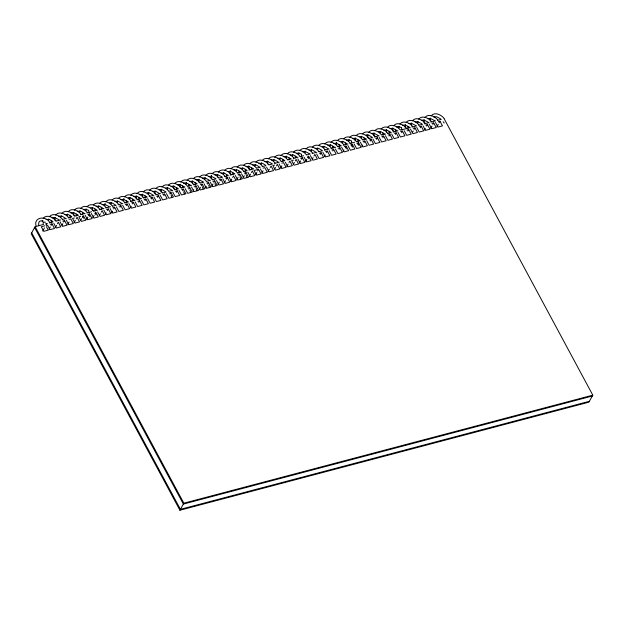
<?xml version="1.0" encoding="UTF-8"?>
<svg xmlns="http://www.w3.org/2000/svg" width="624" height="624" viewBox="0 0 624 624"><rect width="100%" height="100%" fill="white"/><g stroke="black" fill="none" stroke-linecap="round" stroke-linejoin="round"><path stroke-width="0.94" d="M48.485 220.451L48.695 218.969M51.199 220.724L51.254 222.331M61.004 217.144L61.214 215.662M67.259 215.491L67.47 214.009M69.974 215.764L70.028 217.37M76.237 214.11L76.292 215.717M79.778 212.183L79.981 210.701M82.493 212.456L82.547 214.063M86.034 210.53L86.245 209.048M88.748 210.803L88.803 212.41M95.012 209.149L95.066 210.756M98.553 207.223L98.756 205.741M101.267 207.496L101.322 209.102M104.809 205.569L105.113 203.44M111.064 203.915L111.275 202.441M117.328 202.262L117.53 200.788M123.583 200.608L123.887 198.479M126.298 200.881L126.352 202.496M129.839 198.955L130.049 197.48M132.553 199.228L132.616 200.842M138.817 197.574L138.871 199.189M145.072 195.92L145.127 197.535M148.613 193.994L148.824 192.52M167.388 189.033L167.599 187.559M176.366 187.652L176.42 189.267M182.621 185.999L182.676 187.613M186.163 184.072L186.373 182.598M188.877 184.345L188.939 185.96M195.14 182.692L195.195 184.306M204.937 179.111L205.148 177.637M223.712 174.151L223.922 172.676M226.426 174.424L226.489 176.038M232.69 172.778L232.744 174.385M236.231 170.843L236.441 169.369M238.945 171.124L239 172.731M242.486 169.19L242.697 167.716M245.201 169.471L245.263 171.077M251.464 167.817L251.519 169.424M255.005 165.883L255.216 164.408M261.261 164.229L261.472 162.755M273.78 160.922L273.991 159.448M280.036 159.276L280.246 157.794M282.75 159.549L282.812 161.156M286.299 157.622L286.502 156.14M289.013 157.895L289.068 159.502M292.555 155.969L292.765 154.487M295.269 156.242L295.324 157.849M298.81 154.315L299.021 152.833M301.525 154.588L301.587 156.195M305.074 152.662L305.276 151.18M311.329 151.008L311.54 149.526M317.585 149.354L317.795 147.872M323.848 147.701L324.051 146.219M330.104 146.047L330.314 144.565M332.818 146.32L332.873 147.927M336.359 144.394L336.664 142.264M339.074 144.667L339.128 146.273M342.623 142.74L342.826 141.258M345.337 143.013L345.392 144.62M348.878 141.086L349.089 139.604M351.593 141.359L351.647 142.966M357.848 139.706L357.903 141.313M361.397 137.779L361.6 136.305M364.112 138.052L364.166 139.667M380.172 132.818L380.375 131.344M382.886 133.091L382.941 134.706M395.398 129.784L395.452 131.399M398.947 127.858L399.149 126.383M401.661 128.131L401.716 129.745M407.917 126.477L407.971 128.092M417.721 122.897L417.924 121.423M42.245 221.926L42.44 220.623M54.951 217.316L54.772 220.225M73.726 212.355L73.546 215.264M92.5 207.394L92.321 210.304M136.305 195.827L136.126 198.728M142.568 194.173L142.389 197.075M155.08 190.866L154.9 193.768M161.343 189.212L161.164 192.114M173.854 185.905L173.675 188.807M180.118 184.252L179.938 187.153M192.629 180.944L192.449 183.846M198.892 179.291L198.713 182.192M211.505 175.336L211.224 178.885M217.667 174.33L217.487 177.232M230.279 170.375L229.999 173.924M248.953 166.062L248.773 168.964M267.727 161.101L267.548 164.003M355.345 137.959L355.165 140.86M367.864 134.651L367.684 137.553M374.119 132.998L373.94 135.899M386.638 129.691L386.459 132.592M392.894 128.037L392.714 130.939M405.413 124.73L405.233 127.631M411.668 123.076L411.489 125.978M424.187 119.769L424.008 122.671M430.443 118.115L430.264 121.017M43.15 218.353C46.683 214.001 53.157 217.23 56.027 220.826M49.405 216.7C52.939 212.347 59.413 215.576 62.283 219.172M55.669 215.046C59.202 210.694 65.668 213.923 68.539 217.519M61.924 213.392C65.458 209.04 71.924 212.269 74.802 215.865M68.18 211.739C71.713 207.386 78.187 210.616 81.058 214.211M74.443 210.085C77.977 205.733 84.443 208.962 87.313 212.558M80.699 208.432C84.232 204.079 90.698 207.308 93.577 210.904M86.954 206.778C90.488 202.426 96.962 205.655 99.832 209.251M99.473 203.471C103.007 199.118 109.473 202.348 112.351 205.943M105.729 201.825C109.262 197.465 115.736 200.694 118.607 204.29M118.248 198.518C121.781 194.158 128.248 197.387 131.126 200.983M124.504 196.864C128.037 192.504 134.511 195.733 137.381 199.329M130.767 195.211C134.293 190.85 140.767 194.08 143.637 197.675M137.023 193.557C140.556 189.197 147.022 192.426 149.9 196.022M143.278 191.903C146.812 187.543 153.286 190.772 156.156 194.368M149.542 190.25C153.067 185.89 159.541 189.119 162.412 192.715M155.797 188.596C159.331 184.236 165.797 187.465 168.675 191.061M162.053 186.943C165.586 182.582 172.06 185.812 174.931 189.407M168.316 185.289C171.842 180.937 178.316 184.158 181.186 187.754M174.572 183.635C178.105 179.283 184.571 182.504 187.45 186.1M180.827 181.982C184.361 177.629 190.835 180.851 193.705 184.447M187.091 180.328C190.616 175.976 197.09 179.197 199.961 182.793M193.346 178.675C196.88 174.322 203.346 177.544 206.224 181.139M199.602 177.021C203.135 172.669 209.609 175.898 212.48 179.486M205.865 175.367C209.391 171.015 215.865 174.244 218.735 177.832M212.121 173.714C215.654 169.361 222.121 172.591 224.999 176.179M218.377 172.06C221.91 167.708 228.384 170.937 231.254 174.525M224.64 170.407C228.166 166.054 234.64 169.283 237.51 172.871M230.896 168.753C234.429 164.401 240.895 167.63 243.773 171.218M237.151 167.099C240.685 162.747 247.159 165.976 250.029 169.564M243.415 165.446C246.94 161.093 253.414 164.323 256.285 167.911M249.67 163.792C253.204 159.44 259.67 162.669 262.548 166.265M255.926 162.139C259.459 157.786 265.933 161.015 268.804 164.611M262.189 160.485C265.715 156.133 272.189 159.362 275.059 162.958M268.445 158.831C271.978 154.479 278.444 157.708 281.323 161.304M274.7 157.178C278.234 152.825 284.708 156.055 287.578 159.65M280.964 155.524C284.489 151.172 290.963 154.401 293.834 157.997M287.219 153.871C290.753 149.518 297.219 152.747 300.089 156.343M293.475 152.217C297.008 147.865 303.482 151.094 306.353 154.69M299.738 150.563C303.264 146.211 309.738 149.44 312.608 153.036M305.994 148.91C309.527 144.557 315.994 147.787 318.864 151.382M312.25 147.256C315.783 142.904 322.257 146.133 325.127 149.729M318.513 145.603C322.039 141.25 328.513 144.479 331.383 148.075M324.769 143.949C328.302 139.597 334.768 142.826 337.639 146.422M331.024 142.295C334.558 137.943 341.032 141.172 343.902 144.768M337.288 140.642C340.813 136.289 347.287 139.519 350.158 143.114M349.799 137.335C353.332 132.982 359.806 136.211 362.677 139.807M356.062 135.689C359.588 131.329 366.062 134.558 368.932 138.154M368.573 132.382C372.107 128.021 378.581 131.251 381.451 134.846M374.837 130.728C378.362 126.368 384.836 129.597 387.707 133.193M381.092 129.074C384.626 124.714 391.092 127.943 393.962 131.539M387.348 127.421C390.881 123.061 397.355 126.29 400.226 129.886M393.611 125.767C397.137 121.407 403.611 124.636 406.481 128.232M399.867 124.114C403.4 119.753 409.867 122.983 412.737 126.578M406.123 122.46C409.656 118.1 416.13 121.329 419 124.925M412.386 120.806C415.912 116.446 422.386 119.675 425.256 123.271M418.642 119.153C422.175 114.8 428.641 118.022 431.512 121.618M424.897 117.499C428.431 113.147 434.905 116.368 437.775 119.964M431.161 115.846C434.686 111.493 441.16 114.715 444.031 118.31M43.61 224.422L35.131 226.66L31.2 233.696L179.923 510.229L588.869 402.184L592.8 395.156L444.077 118.622M42.728 230.997L44.476 227.877M48.992 229.343L50.302 227.003M51.176 225.436L52.042 223.876L54.522 228.485L50.014 229.671L47.541 225.069M55.247 227.69L56.558 225.35M57.431 223.782L58.305 222.222L60.778 226.832L56.277 228.017L53.797 223.415M61.94 225.256L62.813 223.696M63.687 222.128L64.561 220.568L67.041 225.178L62.533 226.364L60.052 221.762M67.766 224.383L69.077 222.043M74.022 222.729L75.332 220.389M76.206 218.821L77.08 217.261L79.552 221.871L75.052 223.057L72.571 218.455L74.373 217.979M80.714 220.295L81.588 218.735M82.462 217.175L83.335 215.608L85.816 220.217L81.307 221.403L78.827 216.801L80.629 216.325M86.541 219.422L87.851 217.082M88.717 215.522L89.591 213.954L92.071 218.564L87.563 219.749L85.09 215.147M92.797 217.768L94.107 215.428M94.981 213.868L95.854 212.3L98.327 216.91L93.826 218.096L91.346 213.494M99.489 215.335L100.363 213.775M101.236 212.215L102.11 210.647L104.59 215.257L100.082 216.442L97.601 211.84M105.316 214.461L106.189 212.901M107.492 210.561L108.365 208.993L110.846 213.603L106.337 214.789L103.865 210.187M111.571 212.807L112.445 211.247M113.755 208.907L114.629 207.34L117.101 211.949L112.601 213.135L110.12 208.533M120.011 207.254L120.884 205.686L123.365 210.296L118.856 211.481L116.376 206.879M126.266 205.6L127.14 204.032L129.62 208.642L125.112 209.836L122.639 205.226M130.346 207.847L131.219 206.287M132.53 203.947L133.403 202.379L135.876 206.989L131.375 208.182L128.895 203.572M138.785 202.293L139.659 200.725L142.139 205.335L137.631 206.528L135.151 201.919M145.041 200.639L145.915 199.072L148.395 203.681L143.887 204.875L141.414 200.265M151.304 198.986L152.178 197.418L154.651 202.028L150.15 203.221L147.67 198.611M157.56 197.332L158.434 195.764L160.914 200.374L156.406 201.568L153.925 196.958M163.816 195.679L164.689 194.119L167.17 198.721L162.661 199.914L160.189 195.304M170.079 194.025L170.953 192.465L173.425 197.067L168.925 198.26L166.444 193.651M176.335 192.371L177.208 190.811L179.689 195.413L175.18 196.607L172.7 191.997M182.59 190.718L183.464 189.158L185.944 193.76L181.436 194.953L178.963 190.343M188.854 189.064L189.727 187.504L192.2 192.106L187.699 193.3L185.219 188.69M192.925 191.318L193.799 189.751M195.109 187.411L195.983 185.851L198.463 190.453L193.955 191.646L191.474 187.036M199.189 189.665L200.491 187.317M201.365 185.757L202.238 184.197L204.719 188.799L200.21 189.992L197.738 185.383M205.444 188.011L206.318 186.443M207.628 184.103L208.502 182.543L210.974 187.145L206.474 188.339L203.993 183.729M211.7 186.358L213.01 184.01M213.884 182.45L214.757 180.89L217.238 185.492L212.729 186.685L210.249 182.075M217.963 184.704L219.266 182.356M220.139 180.796L221.013 179.236L223.493 183.838L218.985 185.032L216.512 180.422M224.219 183.05L225.529 180.703M226.403 179.143L227.276 177.583L229.749 182.185L225.248 183.378L222.768 178.768M230.474 181.397L231.785 179.049M232.658 177.489L233.532 175.929L236.012 180.531L231.504 181.724L229.024 177.115M236.738 179.743L238.04 177.395M238.914 175.835L239.788 174.275L242.268 178.877L237.76 180.071L235.287 175.461M242.993 178.09L244.304 175.742M245.177 174.182L246.051 172.622L248.524 177.224L244.023 178.417L241.543 173.807M249.249 176.436L250.559 174.088M251.433 172.528L252.307 170.968L254.787 175.57L250.279 176.764L247.798 172.154M255.512 174.782L256.815 172.442M257.689 170.875L258.562 169.315L261.043 173.917L256.534 175.11L254.062 170.508L258.562 169.315M261.768 173.129L263.078 170.789M268.024 171.475L269.334 169.135M270.208 167.567L271.081 166.007L273.562 170.609L269.053 171.803L266.573 167.201M274.724 169.042L275.59 167.482M276.463 165.914L277.337 164.354L279.817 168.956L275.309 170.149L272.836 165.547L274.638 165.071M280.543 168.168L281.853 165.828M286.798 166.514L288.109 164.174M288.982 162.607L289.856 161.047L292.336 165.656L287.828 166.842L285.347 162.24M293.491 164.081L294.364 162.521M295.238 160.953L296.111 159.393L298.592 164.003L294.083 165.188L291.611 160.586L293.413 160.111M299.317 163.207L300.628 160.867M301.501 159.299L302.375 157.739L304.847 162.349L300.347 163.535L297.866 158.933M305.573 161.554L306.883 159.214M307.757 157.646L308.63 156.086L311.111 160.696L306.602 161.881L304.122 157.279M312.265 159.12L313.139 157.56M314.012 155.992L314.886 154.432L317.366 159.042L312.858 160.228L310.385 155.626M320.276 154.339L321.149 152.779L323.622 157.388L319.121 158.574L316.641 153.972M324.347 156.593L325.221 155.033M326.531 152.685L327.405 151.125L329.885 155.735L325.377 156.92L322.897 152.318M332.787 151.031L333.661 149.471L336.141 154.081L331.633 155.267L329.16 150.665M339.05 149.386L339.924 147.818L342.397 152.428L337.896 153.613L335.416 149.011M343.075 151.538L343.949 149.978M345.259 147.638L346.133 146.071L348.605 150.68L344.097 151.866L341.624 147.264M351.515 145.985L352.388 144.417L354.861 149.027L350.36 150.212L347.88 145.61M357.77 144.331L358.644 142.763L361.124 147.373L356.616 148.559L354.136 143.957M361.85 146.578L362.723 145.018M364.034 142.678L364.907 141.11L367.38 145.72L362.872 146.905L360.399 142.303M370.289 141.024L371.163 139.456L373.636 144.066L369.135 145.252L366.655 140.65M376.545 139.37L377.419 137.803L379.899 142.412L375.391 143.606L372.91 138.996M382.808 137.717L383.682 136.149L386.155 140.759L381.646 141.952L379.174 137.342M179.923 510.229L183.854 503.194L592.8 395.156M389.064 136.063L389.938 134.495L392.41 139.105L387.91 140.299L385.429 135.689M395.32 134.41L396.193 132.842L398.674 137.452L394.165 138.645L391.685 134.035M401.583 132.756L402.457 131.188L404.929 135.798L400.421 136.991L397.948 132.382M407.839 131.102L408.712 129.542L411.185 134.144L406.684 135.338L404.204 130.728M412.347 132.569L413.221 131.009M414.094 129.449L414.968 127.889L417.448 132.491L412.94 133.684L410.459 129.074M420.358 127.795L421.223 126.235L423.704 130.837L419.195 132.031L416.723 127.421M424.429 130.049L425.303 128.482M426.613 126.142L427.487 124.582L429.959 129.184L425.459 130.377L422.978 125.767M430.685 128.396L431.995 126.048M432.869 124.488L433.742 122.928L436.223 127.53L431.714 128.723L429.234 124.114M436.948 126.742L438.259 124.394M439.132 122.834L439.998 121.274L442.478 125.876L437.97 127.07L435.497 122.46M45.256 222.448C45.552 221.208 41.855 223.181 43.321 223.439M93.35 204.883C97.11 200.905 103.202 204.064 106.088 207.597M112.125 199.922C115.885 195.944 121.976 199.103 124.862 202.636M343.676 138.746C347.435 134.768 353.527 137.927 356.413 141.461M362.45 133.786C366.21 129.808 372.302 132.967 375.188 136.5M46.098 219.453L49.655 219.547L52.689 221.395M58.609 216.146L62.174 216.239L65.208 218.088M64.873 214.492L68.429 214.586L71.464 216.434M77.384 211.185L80.948 211.279L83.983 213.127M96.158 206.224L99.723 206.318L102.757 208.166M114.933 201.263L118.498 201.357L121.532 203.206M133.708 196.31L137.272 196.396L140.306 198.245M152.482 191.35L156.047 191.435L159.081 193.284M227.581 171.506L231.145 171.6L234.179 173.441M233.844 169.853L237.401 169.946L240.435 171.787M240.1 168.199L243.656 168.293L246.698 170.134M252.619 164.892L256.175 164.986L259.21 166.826M258.874 163.238L262.431 163.332L265.473 165.173M271.393 159.931L274.95 160.025L277.984 161.866M277.649 158.278L281.206 158.371L284.248 160.22M290.168 154.97L293.725 155.064L296.759 156.913M296.423 153.317L298.678 153.028L301.532 154.167M308.942 150.01L312.499 150.103L315.533 151.952M315.198 148.356L318.755 148.45L321.797 150.298M327.717 145.049L331.274 145.142L334.308 146.991M346.492 140.088L348.746 139.799L351.593 140.946M52.096 217.893L54.608 217.511L58.952 219.742M70.871 212.932L73.382 212.55L77.727 214.781M83.39 209.633L85.901 209.243L88.748 210.389M102.164 204.672L104.676 204.282L109.013 206.513M120.939 199.711L123.451 199.321L127.787 201.552M139.714 194.75L142.225 194.36L146.562 196.591M171.007 186.482L173.519 186.092L177.856 188.323M177.263 184.829L179.774 184.447L184.111 186.67M183.518 183.175L186.03 182.793L190.375 185.016M189.782 181.522L192.293 181.139L196.63 183.362M196.037 179.868L198.549 179.486L202.886 181.709M202.293 178.214L204.805 177.832L209.149 180.055M208.556 176.561L211.068 176.179L215.405 178.402M214.812 174.907L217.324 174.525L221.66 176.748M221.068 173.254L223.579 172.871L227.924 175.094M246.106 166.639L248.617 166.257L252.954 168.48M264.88 161.678L267.392 161.296L271.729 163.519M283.655 156.718L286.166 156.335L290.503 158.566M302.429 151.757L304.941 151.375L309.278 153.605M333.715 143.497L336.227 143.107L340.571 145.337M352.49 138.536L355.001 138.146L359.346 140.377M371.264 133.575L373.776 133.185L378.121 135.416M383.783 130.268L386.295 129.878L390.632 132.109M390.039 128.614L392.551 128.224L396.895 130.455M396.302 126.961L398.814 126.571L401.661 127.717M402.558 125.307L405.07 124.917L409.406 127.148M408.814 123.653L411.325 123.263L415.67 125.494M415.077 122L417.589 121.61L421.925 123.841M421.333 120.346L423.844 119.956L428.181 122.187M427.588 118.693L430.1 118.31L434.444 120.533M433.852 117.039L436.363 116.657L440.7 118.88M45.497 223.922L47.377 223.431M49.265 222.932L53.032 221.933M55.856 221.185L60.575 219.944M62.455 219.445L66.222 218.447M68.11 217.948L71.877 216.957M74.708 216.208L78.476 215.21M80.356 214.711L85.067 213.47M86.954 212.971L91.666 211.723M93.553 211.232L97.321 210.233M99.208 209.734L103.919 208.494M105.799 207.995L110.51 206.747M112.398 206.248L116.165 205.257M118.053 204.758L122.764 203.51M124.644 203.011L128.411 202.02M130.299 201.521L135.01 200.273M136.898 199.774L141.609 198.533M143.489 198.034L147.264 197.036M149.144 196.544L153.855 195.296M155.743 194.797L160.454 193.557M162.334 193.058L166.109 192.059M168.932 191.311L172.7 190.32M174.587 189.821L178.355 188.822M181.186 188.074L184.954 187.083M187.777 186.334L191.545 185.336M193.432 184.837L197.2 183.846M200.031 183.097L203.798 182.099M206.622 181.358L210.397 180.359M212.277 179.86L216.044 178.862M218.876 178.121L222.643 177.122M224.531 176.623L228.298 175.633M230.178 175.133L234.889 173.885M237.721 173.137L241.488 172.146M243.376 171.647L247.143 170.648M249.031 170.149L253.742 168.909M256.565 168.16L260.333 167.162M262.22 166.67L265.988 165.672M268.811 164.923L272.587 163.925M274.466 163.433L279.178 162.185M281.065 161.686L284.833 160.696M287.664 159.947L291.431 158.948M293.311 158.449L298.022 157.209M299.91 156.71L303.677 155.711M306.509 154.963L310.276 153.972M312.164 153.473L316.875 152.225M318.755 151.733L322.522 150.735M324.41 150.236L329.121 148.988M331.009 148.496L335.72 147.248M337.6 146.749L341.367 145.759M343.255 145.259L347.966 144.011M349.853 143.512L354.565 142.272M356.444 141.773L360.22 140.774M363.043 140.026L366.811 139.035M368.698 138.536L372.466 137.537M374.353 137.038L379.064 135.798M381.888 135.049L385.655 134.051M387.543 133.559L391.31 132.561M393.198 132.062L397.909 130.822M400.733 130.073L410.155 127.585M412.043 127.085L416.754 125.837M418.642 125.338L422.409 124.348M424.289 123.848L429 122.6M430.888 122.101L435.599 120.861M437.486 120.362L441.254 119.363M344.323 146.546L346.133 146.071M350.587 144.893L352.388 144.417M356.842 143.239L358.644 142.763M363.098 141.586L364.907 141.11M369.361 139.932L371.163 139.456M375.617 138.278L377.419 137.803M381.872 136.625L383.682 136.149M388.136 134.971L389.938 134.495M394.391 133.325L396.193 132.842M400.647 131.672L402.457 131.188M406.91 130.018L408.712 129.542M413.166 128.365L414.968 127.889M419.422 126.711L421.223 126.235M425.685 125.057L427.487 124.582M431.941 123.404L433.742 122.928M438.196 121.75L439.998 121.274M44.889 225.771L41.278 226.723L43.758 231.325L48.266 230.139L46.613 227.066M50.24 224.351L52.042 223.876M62.759 221.044L64.561 220.568M69.014 219.391L70.816 218.915L73.297 223.525L68.788 224.71L66.316 220.108M87.789 214.43L89.591 213.954M106.564 209.469L108.365 208.993M112.827 207.815L114.629 207.34M119.083 206.162L120.884 205.686M125.338 204.508L127.14 204.032M131.602 202.855L133.403 202.379M137.857 201.201L139.659 200.725M144.113 199.547L145.915 199.072M150.376 197.902L152.178 197.418M156.632 196.248L158.434 195.764M162.887 194.594L164.689 194.119M169.151 192.941L170.953 192.465M175.406 191.287L177.208 190.811M181.662 189.634L183.464 189.158M187.925 187.98L189.727 187.504M194.181 186.326L195.983 185.851M200.437 184.673L202.238 184.197M206.7 183.019L208.502 182.543M212.956 181.366L214.757 180.89M219.211 179.712L221.013 179.236M225.475 178.058L227.276 177.583M237.986 174.751L239.788 174.275M244.249 173.098L246.051 172.622M263.024 168.137L264.826 167.661L267.298 172.263L262.798 173.456L260.317 168.854M281.798 163.176L283.6 162.7L286.073 167.31L281.572 168.496L279.092 163.894M300.573 158.215L302.375 157.739M319.348 153.254L321.149 152.779M325.603 151.601L327.405 151.125M331.859 149.947L333.661 149.471M338.122 148.294L339.924 147.818M592.309 396.029L183.362 504.075L34.64 227.542M589.36 401.302L180.414 509.348L31.691 232.814M378.682 131.539L381.342 131.914L384.376 133.762M366.163 134.839L368.823 135.221L371.857 137.069M359.908 136.492L362.567 136.874L365.602 138.723M341.133 141.453L343.793 141.835L346.827 143.684M322.358 146.414L325.018 146.796L328.052 148.645M165.906 187.754L168.558 188.128L171.6 189.977M159.643 189.407L162.302 189.782L165.337 191.63M147.131 192.715L149.783 193.089L152.825 194.938M128.357 197.675L131.009 198.05L134.051 199.898M109.582 202.628L112.234 203.011L115.276 204.859M90.808 207.589L93.46 207.971L96.502 209.82M43.399 221.2C39.499 219.929 38.228 221.699 38.743 225.638M49.764 222.479C46.09 215.686 33.61 216.676 36.013 225.896M443.165 121.758L444.163 123.037M35.131 226.66L183.854 503.194M357.856 143.426L358.909 145.486M351.593 145.08L352.646 147.139M345.337 146.734L346.39 148.793M307.788 156.655L308.841 158.714M95.012 212.87L96.065 214.929M88.748 214.523L89.801 216.583M82.493 216.177L83.546 218.236M246.262 175.243L246.878 177.302M239.998 176.896L240.622 178.955M214.968 183.511L215.592 185.562M208.712 185.164L209.329 187.216M202.449 186.818L203.073 188.869M196.193 188.471L196.817 190.523M189.938 190.125L190.554 192.176M183.674 191.779L184.298 193.83M171.163 195.086L171.779 197.137M46.231 224.086L46.878 226.294M389.158 131.266L389.197 133.052"/></g></svg>
